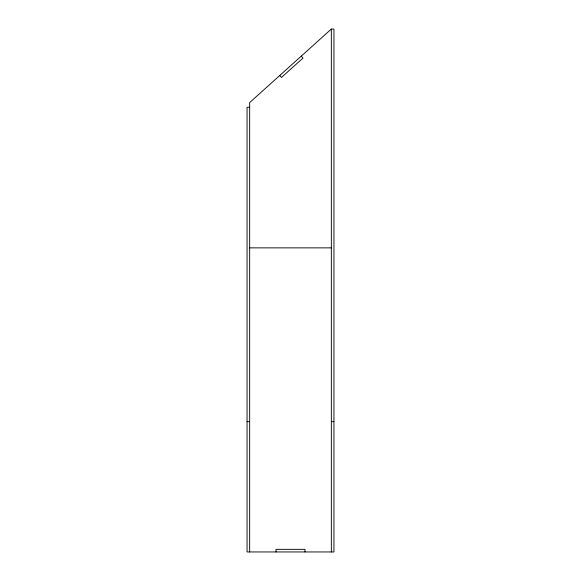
<?xml version="1.0" encoding="UTF-8"?>
<svg xmlns="http://www.w3.org/2000/svg" width="581" height="581" viewBox="0 0 581 581"><rect width="100%" height="100%" fill="white"/><g stroke="black" fill="none" stroke-linecap="round" stroke-linejoin="round"><path stroke-width="0.87" d="M249.663 107.253L247.056 107.253L247.056 551.95L333.944 551.95L333.944 29.05L331.337 29.05L249.663 102.583L249.663 551.95M249.663 247.862L331.337 247.862M247.056 421.624L249.663 421.624M331.337 421.624L333.944 421.624M301.263 56.132L303.006 58.064L281.48 77.447L279.737 75.508M331.337 29.05L331.337 551.95M304.981 551.95L304.981 549.343L276.019 549.343L276.019 551.95"/></g></svg>
